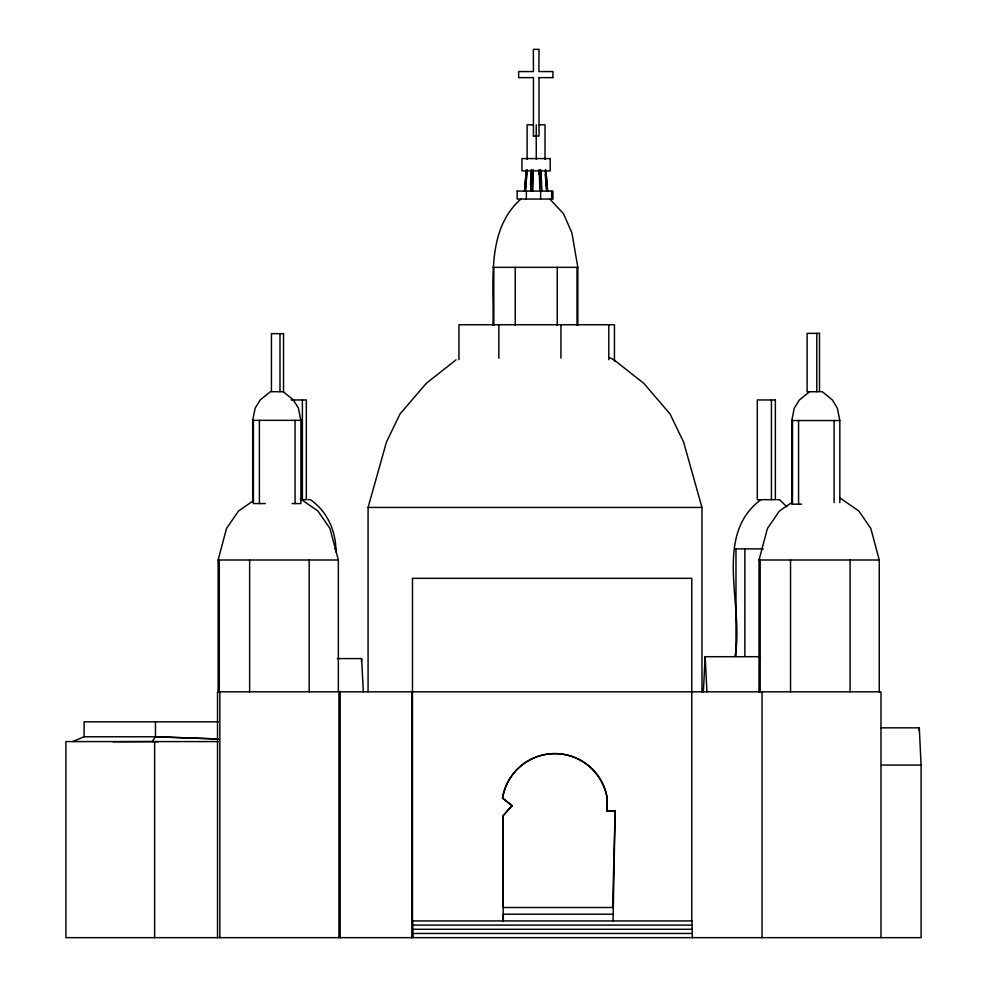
<?xml version="1.0" encoding="UTF-8"?>
<svg xmlns="http://www.w3.org/2000/svg" width="987" height="987" viewBox="0 0 987 987"><rect width="100%" height="100%" fill="white"/><g stroke="black" fill="none" stroke-linecap="round" stroke-linejoin="round"><path stroke-width="1.48" d="M458.955 359.675L458.955 324.735L614.445 324.735L614.445 361.193M540.642 199.041L540.642 191.083M551.659 199.041L551.659 191.083M560.924 358.158L560.924 324.735M608.806 359.675L608.806 324.735M532.721 191.318L533.239 169.998M612.631 907.497L615.16 810.956L613.038 920.933M532.264 191.318L532.857 169.998M530.673 191.318L531.512 169.998M530.5 185.223L531.154 169.998M919.144 730.812L919.292 727.838L880.897 727.838M703.349 691.825L705.15 656.7L759.657 656.7M361.452 661.611L361.612 658.588L337.369 658.588M525.516 191.318L527.157 169.998M525.294 191.318L526.972 169.998M524.492 191.318L526.293 169.998L524.628 191.318M734.957 656.478C744.704 607.067 712.318 535.657 760.94 499.681M492.982 325.352C494.265 283.343 485.431 230.094 521.013 199.004M791.771 504.172L791.771 420.524L794.251 408.186L799.421 399.957L809.599 391.728M252.684 502.025L252.684 420.351L255.177 408.075L260.272 399.883L270.413 391.703M218.115 691.825L218.115 559.999L226.529 528.477L238.521 511.019L253.659 500.557M759.015 691.825L759.015 559.999L767.43 528.477L779.422 511.019L792.043 502.297M368.077 691.825L368.077 507.441L386.435 442.114L400.019 413.935L426.335 383.289L456.08 359.823M113.11 741.731L152.121 741.582L155.465 736.771L155.465 721.818M612.915 907.497L502.914 907.497L502.914 815.78L511.982 805.7L503.197 815.78L503.197 920.933M72.902 741.496L84.117 736.771L155.465 736.771L218.201 738.992M606.956 811.351L606.956 797.743L606.956 811.351L614.876 810.956M607.239 811.351L615.16 810.956M538.902 77.628L552.991 77.628M533.079 124.831L527.12 124.831L527.12 159.363M539.05 124.831L545.021 124.831L545.021 159.363M533.338 136.046L539.013 136.046L539.013 77.628M492.982 267.341L577.839 267.341L577.839 325.352M820.518 391.728L822.319 391.728L832.349 399.957L837.358 408.186L839.838 420.524L839.838 502.654M291.19 399.957L306.328 399.957L306.328 499.681L301.911 499.681M252.684 420.351L300.899 420.351L300.899 503.567L292.103 503.567M791.771 420.524L839.838 420.524M307.821 499.681L310.436 499.681C327.536 511.624 336.111 531.425 335.975 551.967M776.855 499.681L779.483 499.681L786.787 506.713M265.33 503.567L253.388 503.567L253.388 420.351M801.543 504.172L792.487 504.172L792.487 420.524M368.077 507.441L701.967 507.441L701.967 691.825M334.938 548.883L335.975 548.883M734.957 548.883L763.136 548.883M218.115 559.999L338.344 559.999L338.344 691.825M759.015 559.999L879.257 559.999L879.257 691.825M218.201 721.818L84.117 721.818L84.117 736.771M218.275 741.582L65.907 741.582L65.907 937.65L921.093 937.65L921.093 765.061L919.292 727.838M881.527 765.061L921.093 765.061M511.982 805.7L502.654 798.249A53.014 53.002 -90 0 1 607.239 797.743M503.197 914.209L613.038 914.209M412.702 925.103L692.121 925.103L692.356 937.65M412.702 920.933L412.813 929.285L692.232 929.285M692.356 933.468L412.924 933.468L412.924 929.285M152.121 741.582L158.278 741.743M155.465 736.771L218.028 738.992M609.929 357.75L613.963 359.823L643.709 383.289L670.025 413.935L683.609 442.114L701.967 507.441M839.912 497.929L858.838 511.019L870.83 528.477L879.257 559.999M300.27 498.805L317.937 511.019L329.929 528.477L338.344 559.999M502.654 798.249L512.265 805.7M283.17 391.703L293.312 399.883L298.407 408.075L300.899 420.351M549.821 199.004L563.429 213.636L571.892 232.772L577.839 267.341M547.649 191.318L545.848 169.998L547.501 191.318M545.169 169.998L546.847 191.318M545.33 174.576L546.625 191.318M705.15 656.7L706.951 691.825M361.612 658.588L363.327 691.825M540.987 169.998L541.888 191.318M540.629 169.998L541.468 191.318M539.272 169.998L539.864 191.318M538.89 169.998L539.001 174.576M880.984 937.65L880.984 691.825L217.522 691.825L217.522 937.65M850.078 559.999L850.078 691.825M834.089 420.524L834.089 502.654M816.792 333.359L816.792 391.728M798.569 420.524L798.569 504.172M790.538 559.999L790.538 691.825M771.427 399.957L771.427 499.681M762.038 691.825L762.038 937.65M760.187 559.999L760.187 691.825M744.864 548.883L744.864 656.478M735.981 548.883L735.981 656.478M692.01 925.103L692.01 920.933L412.48 920.933L412.48 578.333L691.788 578.333L691.788 920.933M577.013 267.341L577.013 325.352M557.248 267.341L557.248 325.352M552.88 77.628L552.991 71.557L538.902 71.557L539.013 49.35L533.338 49.35L533.449 71.557L518.582 71.557L518.681 77.628L533.449 77.628L533.449 136.046M536.249 124.831L536.249 159.363M526.355 191.083L526.355 199.041M515.239 267.341L515.239 325.352M503.321 914.209L503.321 920.933M498.854 324.735L498.854 358.158M493.821 267.341L493.821 325.352M413.047 933.468L413.047 937.65M411.813 691.825L411.813 937.65M340.194 691.825L340.194 937.65M338.936 691.825L338.936 937.65M309.165 559.999L309.165 691.825M302.38 399.957L302.38 499.681M295.076 420.351L295.076 503.567M279.987 333.643L279.987 391.703M259.384 420.351L259.384 503.567M249.637 559.999L249.637 691.825M219.867 691.825L219.867 937.65M219.287 559.999L219.287 691.825M154.626 741.582L154.626 937.65M502.371 798.249A53.014 53.002 -90 0 1 606.956 797.743M517.163 191.083L517.163 199.041L552.954 199.041L552.954 191.083L517.163 191.083M550.215 158.574L521.938 158.574L521.938 170.887L550.215 170.887L550.215 158.574M819.494 333.359L807.107 333.359L807.107 391.728L819.494 391.728L819.494 333.359M283.528 333.643L271.425 333.643L271.425 391.703L283.528 391.703L283.528 333.643M775.363 399.957L757.3 399.957L757.3 499.681L775.363 499.681L775.363 399.957"/></g></svg>
